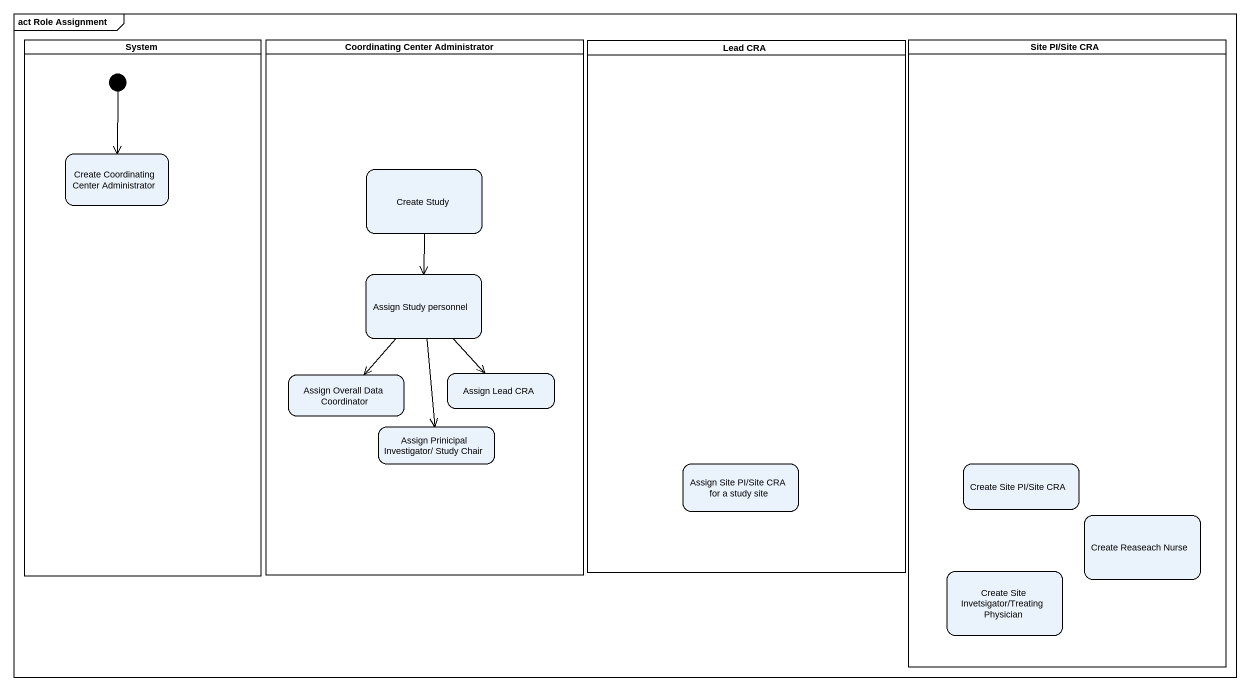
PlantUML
@startuml
mainframe act Role Assignment
hide empty description
state System <<partition>> {
  state "Create Coordinating Center Administrator" as Create_Coordinating_Center
  [*] --> Create_Coordinating_Center
}
state "Coordinating Center Administrator" as Coordinating_Center <<partition>> {
  state "Create Study" as Create_Study
  state "Assign Study personnel" as Assign_Study_personnel
  state "Assign Overall Data Coordinator" as Assign_Overall_Data
  state "Assign Lead CRA" as Assign_Lead_CRA
  state "Assign Prinicipal Investigator/ Study Chair" as Assign_Prinicipal
}
state "Lead CRA" as Lead_CRA <<partition>> {
  state "Assign Site PI/Site CRA for a study site" as Assign_Site_PI_Site_CRA_for
}
state "Site PI/Site CRA" as Site_PI_Site_CRA <<partition>> {
  state "Create Site PI/Site CRA" as Create_Site_PI_Site_CRA
  state "Create Reaseach Nurse" as Create_Reaseach_Nurse
  state "Create Site Invetsigator/Treating Physician" as Create_Site_Invetsigator
}
Create_Study --> Assign_Study_personnel
Assign_Study_personnel --> Assign_Overall_Data
Assign_Study_personnel --> Assign_Lead_CRA
Assign_Study_personnel --> Assign_Prinicipal
@enduml
